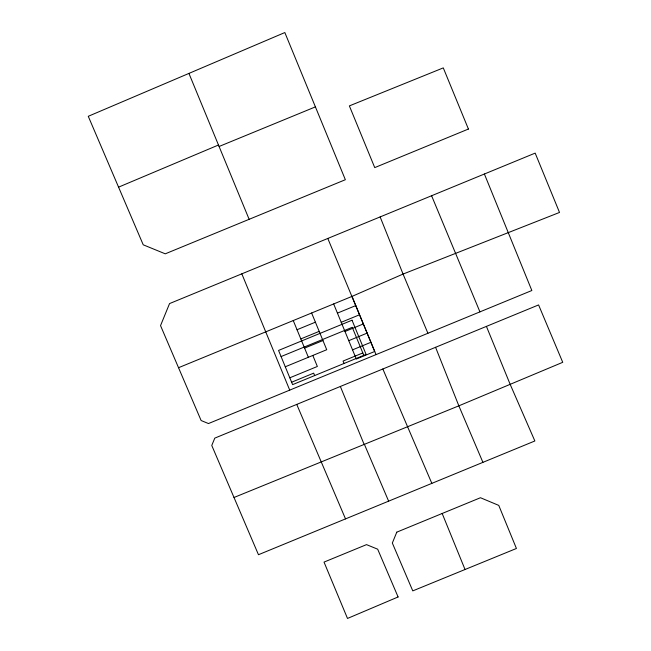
<?xml version="1.0" encoding="UTF-8"?>
<svg xmlns="http://www.w3.org/2000/svg" width="651" height="651" viewBox="0 0 651 651"><rect width="100%" height="100%" fill="white"/><g stroke="black" fill="none" stroke-linecap="round" stroke-linejoin="round"><path stroke-width="0.98" d="M178.529 367.709L352.028 296.392L403.059 274.071L559.518 212.446L535.179 153.115L169.553 303.578L160.537 325.622L201.126 420.53L208.475 423.549L531.843 290.517L484.385 174.004M118.563 187.146L218.476 145.01M219.078 146.483L315.409 106.886L345.355 179.717L165.264 253.825L143.228 244.809L88.267 116.301L284.837 32.55L315.409 106.886M297.035 329.731L315.401 322.18M337.438 313.123L355.804 305.571M300.811 338.919L319.177 331.367M341.214 322.31L359.58 314.759M281.077 356.561L352.248 327.315L363.811 355.348M304.587 348.098L322.953 340.546M344.989 331.489L363.356 323.938M285.276 366.782L326.729 349.725L311.626 313.001M348.765 340.668L367.131 333.117M352.541 349.856L370.907 342.304M289.809 377.8L317.354 366.472L312.822 355.454M291.624 382.218L313.668 373.153L314.661 375.562M362.819 352.94L343.053 361.069L344.045 363.478M486.411 326.371L510.238 384.513L534.862 440.979L258.471 554.717L211.77 445.471L214.781 438.123L538.589 304.928L562.733 362.314L458.849 405.833L234.002 497.486M382.845 368.987L431.849 483.392M482.912 462.348L458.849 405.833L435.576 347.3M364.381 444.316L388.639 501.18M296.75 404.409L345.518 518.896M427.919 333.279L403.059 274.071L380.143 216.929M327.803 238.453L376.05 354.608M431.605 195.764L479.933 311.878M188.936 73.417L249.138 219.314M241.83 273.835L289.719 390.112M352.028 296.392L374.683 351.483L356.317 359.035L333.662 303.944M340.351 386.458L364.137 444.438M293.259 320.552L308.362 357.277M442.175 513.493L465.042 569.527M396.784 532.16L392.333 543.04L412.783 590.888L516.43 548.476L498.764 505.396L480.454 497.73L396.784 532.16M398.095 596.967L347.504 618.45L324.027 562.098L366.521 544.627L377.678 549.192L398.095 596.967M468.419 129.044L374.74 167.608L349.367 105.893L443.282 67.891L468.419 129.044M352.028 320.219L278.555 350.433L292.616 384.627L366.09 354.413L352.028 320.219"/></g></svg>
